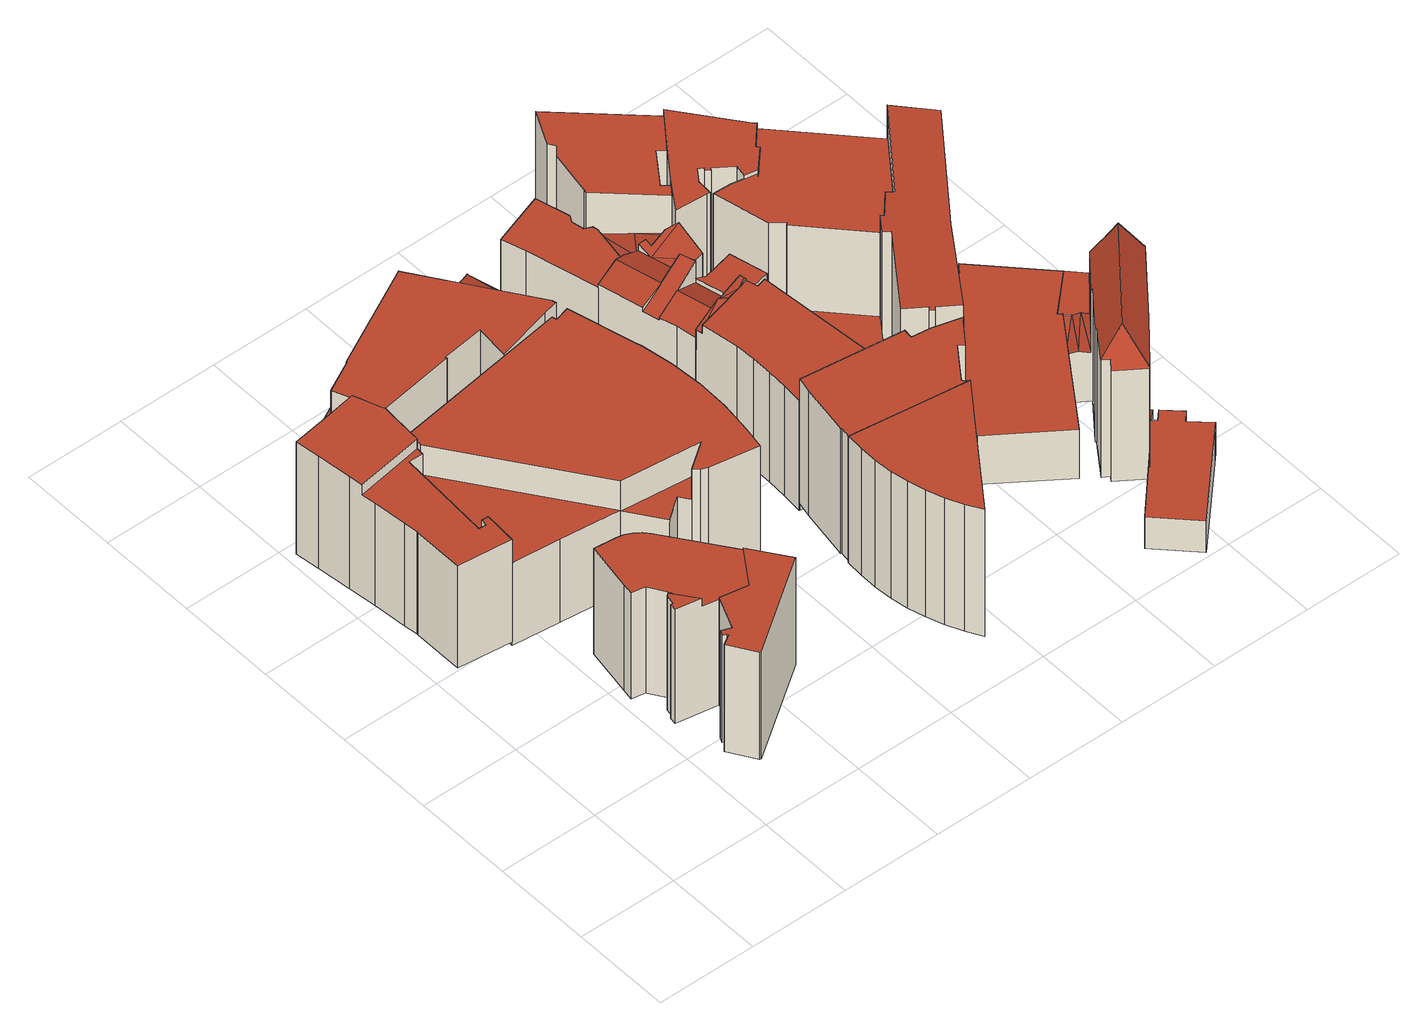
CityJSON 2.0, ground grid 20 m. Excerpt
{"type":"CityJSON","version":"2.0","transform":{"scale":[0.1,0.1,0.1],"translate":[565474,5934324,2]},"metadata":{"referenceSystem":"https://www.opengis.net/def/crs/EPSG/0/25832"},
"CityObjects":{
"building1":{"type":"Building","attributes":{"Gemeindeschluessel":"02100108","Geometrietyp2DReferenz":"3000","function":"31001_2010","roofType":"1000","measuredHeight":26.2,"storeysAboveGround":5},"address":[{"country":"Germany","locality":"Hamburg","thoroughfareNumber":"20","thoroughfareName":"Poststraße"}],"geometry":[{"type":"Solid","lod":"2","boundaries":[[[[0,1,2,3]],[[4,5,6,7]],[[5,0,3,6]],[[8,9,10,11]],[[9,12,13,10]],[[12,14,15,13]],[[14,16,17,15]],[[16,18,19,17]],[[18,20,21,19]],[[20,22,23,21]],[[22,24,25,23]],[[24,26,27,25]],[[26,28,29,27]],[[30,31,32,33]],[[34,11,10,13,15,17,19,21,23,25,27,29,7,6,3,2,33,32,35,36,37]],[[38,39,40,31,30,1,0,5,4,41,42]],[[41,4,7,29,28,43]],[[42,44,45,34,37,38]],[[38,37,36,39]],[[39,36,35,40]],[[40,35,32,31]],[[11,34,45,8]],[[42,41,43,44]],[[30,33,2,1]],[[43,28,26,24,22,20,18,16,14,12,9,8,45,44]]]],"semantics":{"surfaces":[{"type":"WallSurface"},{"type":"GroundSurface"},{"type":"RoofSurface"}],"values":[[0,0,0,0,0,0,0,0,0,0,0,0,0,0,1,2,0,0,0,0,0,0,0,0,2]]}}]},
"building2":{"type":"Building","attributes":{"Gemeindeschluessel":"02100108","Geometrietyp2DReferenz":"3000","function":"31001_2310","roofType":"1000","measuredHeight":24.99,"storeysAboveGround":8},"address":[{"country":"Germany","locality":"Hamburg","thoroughfareNumber":"35","thoroughfareName":"Poststraße"}],"geometry":[{"type":"Solid","lod":"2","boundaries":[[[[46,47,48,49]],[[47,50,51,48]],[[50,52,53,51]],[[52,54,55,53]],[[54,56,57,55]],[[56,58,59,57]],[[58,60,61,59]],[[62,63,64,65]],[[63,66,67,64]],[[49,48,51,53,55,57,59,61,68,65,64,67,69]],[[66,63,62,70,60,58,56,54,52,50,47,46,71]],[[71,69,67,66]],[[62,65,68,70]],[[46,49,69,71]],[[70,68,61,60]]]],"semantics":{"surfaces":[{"type":"WallSurface"},{"type":"GroundSurface"},{"type":"RoofSurface"}],"values":[[0,0,0,0,0,0,0,0,0,1,2,0,0,0,0]]}}]},
"building3":{"type":"Building","attributes":{"Gemeindeschluessel":"02100108","Geometrietyp2DReferenz":"3000","function":"31001_2310","roofType":"1000","measuredHeight":26.56,"storeysAboveGround":6},"address":[{"country":"Germany","locality":"Hamburg","thoroughfareNumber":"37","thoroughfareName":"Poststraße"}],"geometry":[{"type":"Solid","lod":"2","boundaries":[[[[72,73,74,75,76,77]],[[78,79,80,81]],[[79,82,83,80]],[[82,84,85,83]],[[84,86,87,85]],[[86,88,89,87]],[[88,90,91,89]],[[90,92,93,91]],[[94,78,81,95]],[[76,75,96,97]],[[75,74,98,96]],[[74,73,99,98]],[[72,77,100,101]],[[102,103,104,105]],[[103,106,107,104]],[[96,98,99,108,95,81,80,83,85,87,89,91,93,105,104,107,97]],[[107,106,100,77,76,97]],[[99,73,72,101,109,108]],[[95,108,109,94]],[[105,93,92,102]],[[92,90,88,86,84,82,79,78,94,109,101,100,106,103,102]]]],"semantics":{"surfaces":[{"type":"RoofSurface"},{"type":"WallSurface"},{"type":"GroundSurface"}],"values":[[0,1,1,1,1,1,1,1,1,1,1,1,1,1,1,2,1,1,1,1,0]]}}]},
"building4":{"type":"Building","attributes":{"Gemeindeschluessel":"02100108","Geometrietyp2DReferenz":"3000","function":"31001_2310","roofType":"1000","measuredHeight":26.26,"storeysAboveGround":8},"address":[{"country":"Germany","locality":"Hamburg","thoroughfareNumber":"18","thoroughfareName":"Poststraße"}],"geometry":[{"type":"Solid","lod":"2","boundaries":[[[[110,111,112,113]],[[112,111,114,115]],[[116,117,110,113]],[[118,119,120,121]],[[119,122,123,120]],[[124,125,126,127]],[[128,129,130,131]],[[132,133,134,135]],[[133,136,137,134]],[[136,138,139,137]],[[138,140,141,139]],[[140,142,143,141]],[[144,145,146,128]],[[147,148,149,150]],[[148,151,152,149]],[[153,154,155,156]],[[154,157,158,155]],[[121,114,111,110,117,159,160,118]],[[161,162,163,164,165,166]],[[144,157,154,153,167,168,142,140,138,136,133,132,169,159,117,116,164,163,145]],[[170,156,155,158,131,130,166,165,115,114,121,120,123,127,126,150,149,152,135,134,137,139,141,143,171]],[[128,146,162,161,129]],[[165,164,116,113,112,115]],[[158,157,144,128,131]],[[170,167,153,156]],[[171,168,167,170]],[[143,142,168,171]],[[152,151,172,169,132,135]],[[161,166,130,129]],[[150,126,125,147]],[[127,123,122,124]],[[146,145,163,162]],[[159,169,172,160]],[[172,151,148,147,125,124,122,119,118,160]]]],"semantics":{"surfaces":[{"type":"RoofSurface"},{"type":"WallSurface"},{"type":"GroundSurface"}],"values":[[0,1,1,1,1,1,1,1,1,1,1,1,1,1,1,1,1,1,1,0,2,0,1,1,1,1,1,1,1,1,1,1,1,0]]}}]},
"building5":{"type":"Building","attributes":{"Gemeindeschluessel":"02100108","Geometrietyp2DReferenz":"3000","function":"31001_2010","roofType":"1000","measuredHeight":25.51,"storeysAboveGround":6},"address":[{"country":"Germany","locality":"Hamburg","thoroughfareNumber":"19","thoroughfareName":"Gerhofstraße"}],"geometry":[{"type":"Solid","lod":"2","boundaries":[[[[173,174,175]],[[176,177,178,174,173]],[[176,173,179]],[[180,179,173,175]],[[181,182,183]],[[184,185,186,187]],[[188,189,190,191]],[[189,192,193,190]],[[194,195,196,197]],[[198,199,200,201]],[[178,177,202,203]],[[180,175,182,181]],[[204,205,206,207]],[[177,176,179,180,181,183,208,209,210,202]],[[211,193,192,212,213,214]],[[200,215,197,196,216,207,206,187,186,217,191,190,193,211,203,202,210,201]],[[204,218,195,194,219,199,198,209,208,214,213,220,185,184,205]],[[218,216,196,195]],[[211,214,174,178,203]],[[204,207,216,218]],[[198,201,210,209]],[[208,183,182,175,174,214]],[[219,215,200,199]],[[194,197,215,219]],[[191,217,221,188]],[[184,187,206,205]],[[220,213,212,222]],[[186,185,220,222,221,217]],[[212,192,189,188,221,222]]]],"semantics":{"surfaces":[{"type":"RoofSurface"},{"type":"WallSurface"},{"type":"GroundSurface"}],"values":[[0,0,0,0,0,1,1,1,1,1,1,1,1,1,1,2,0,1,1,1,1,1,1,1,1,1,1,1,0]]}}]},
"building6":{"type":"Building","attributes":{"Gemeindeschluessel":"02100108","Geometrietyp2DReferenz":"3000","function":"31001_2310","roofType":"1000","measuredHeight":29.61,"storeysAboveGround":7},"address":[{"country":"Germany","locality":"Hamburg","thoroughfareNumber":"8","thoroughfareName":"Gerhofstraße"}],"geometry":[{"type":"Solid","lod":"2","boundaries":[[[[223,224,225,226]],[[227,223,226,228]],[[229,227,228,230]],[[231,229,230,232]],[[233,231,232,234]],[[235,233,234,236]],[[237,238,235,236]],[[239,240,238,237]],[[240,239,241,242]],[[241,243,244,242]],[[243,245,246,244]],[[245,247,248,246]],[[248,247,249,250]],[[250,249,225,224]],[[236,234,232,230,228,226,225,249,247,245,243,241,239,237]],[[227,229,231,233,235,238,240,242,244,246,248,250,224,223]]]],"semantics":{"surfaces":[{"type":"WallSurface"},{"type":"GroundSurface"},{"type":"RoofSurface"}],"values":[[0,0,0,0,0,0,0,0,0,0,0,0,0,0,1,2]]}}]},
"building7":{"type":"Building","attributes":{"Gemeindeschluessel":"02100108","Geometrietyp2DReferenz":"3000","function":"31001_1120","roofType":"1000","measuredHeight":29.08,"storeysAboveGround":8},"address":[{"country":"Germany","locality":"Hamburg","thoroughfareNumber":"10","thoroughfareName":"Gerhofstraße"}],"geometry":[{"type":"Solid","lod":"2","boundaries":[[[[251,252,253,254]],[[252,255,256,253]],[[255,257,258,256]],[[257,259,260,258]],[[259,261,262,260]],[[261,263,264,262]],[[263,265,266,264]],[[265,267,268,266]],[[267,269,270,268]],[[269,271,272,270]],[[271,273,274,272]],[[273,275,276,274]],[[275,277,278,276]],[[277,279,280,278]],[[279,281,282,280]],[[281,283,284,282]],[[283,285,286,284]],[[285,287,288,286]],[[287,289,290,288]],[[289,291,292,290]],[[254,292,291,251]],[[254,253,256,258,260,262,264,266,268,270,272,274,276,278,280,282,284,286,288,290,292]],[[291,289,287,285,283,281,279,277,275,273,271,269,267,265,263,261,259,257,255,252,251]]]],"semantics":{"surfaces":[{"type":"WallSurface"},{"type":"GroundSurface"},{"type":"RoofSurface"}],"values":[[0,0,0,0,0,0,0,0,0,0,0,0,0,0,0,0,0,0,0,0,0,1,2]]}}]},
"building8":{"type":"Building","attributes":{"Gemeindeschluessel":"02100108","Geometrietyp2DReferenz":"3000","function":"31001_2310","roofType":"1000","measuredHeight":20.91,"storeysAboveGround":5},"address":[{"country":"Germany","locality":"Hamburg","thoroughfareNumber":"38","thoroughfareName":"Gerhofstraße"}],"geometry":[{"type":"Solid","lod":"2","boundaries":[[[[293,294,295,296,297]],[[298,299,300]],[[301,302,297,296]],[[303,304,305,306]],[[307,308,300,299]],[[309,310,311,312]],[[310,313,314,311]],[[295,294,315,316]],[[294,293,317,315]],[[305,318,319,312,311,314,320,316,315,317,306]],[[319,318,298,300,308,321]],[[312,319,321,309]],[[305,304,307,299,298,318]],[[317,293,297,302,303,306]],[[320,322,301,296,295,316]],[[320,314,313,322]],[[313,310,309,321,308,307,304,303,302,301,322]]]],"semantics":{"surfaces":[{"type":"RoofSurface"},{"type":"WallSurface"},{"type":"GroundSurface"}],"values":[[0,0,1,1,1,1,1,1,1,2,1,1,1,1,1,1,0]]}}]},
"building9":{"type":"Building","attributes":{"Gemeindeschluessel":"02100108","Geometrietyp2DReferenz":"3000","function":"31001_2310","roofType":"1000","measuredHeight":26,"storeysAboveGround":6},"address":[{"country":"Germany","locality":"Hamburg","thoroughfareNumber":"18","thoroughfareName":"Gerhofstraße"}],"geometry":[{"type":"Solid","lod":"2","boundaries":[[[[323,324,325]],[[326,327,328,329]],[[330,331,327,326]],[[330,326,332]],[[333,334,335,336]],[[337,338,339]],[[340,341,342,343]],[[341,344,345,342]],[[344,346,347,345]],[[346,348,349,347]],[[348,350,351,349]],[[352,353,354,329,328]],[[353,338,354]],[[354,326,329]],[[355,356,357,358]],[[332,326,355]],[[336,359,360]],[[361,362,360]],[[363,364,365,366]],[[364,367,368,365]],[[367,369,370,368]],[[371,372,373,374]],[[372,375,376,373]],[[324,323,352,328,327,331,377,378]],[[365,368,370,343,342,345,347,349,351,378,377,358,357,379,374,373,376,380,381,366]],[[351,350,337,339,325,324,378]],[[377,331,330,332,355,358]],[[374,379,334,333,371]],[[366,381,382,363]],[[381,380,383,382]],[[376,375,362,361,383,380]],[[357,356,384,335,334,379]],[[370,369,385,386,340,343]],[[385,359,336,335,384,386]],[[383,361,360,359,385,369,367,364,363,382]],[[333,336,360,362,375,372,371]],[[384,356,355,326,354,338,337,350,348,346,344,341,340,386]],[[338,353,352,323,325,339]]]],"semantics":{"surfaces":[{"type":"RoofSurface"},{"type":"WallSurface"},{"type":"GroundSurface"}],"values":[[0,0,0,0,0,1,1,1,1,1,1,1,1,1,1,1,1,1,1,1,1,1,1,1,2,1,1,1,1,1,1,1,1,1,0,0,0,0]]}}]},
"building10":{"type":"Building","attributes":{"Gemeindeschluessel":"02100108","Geometrietyp2DReferenz":"3000","function":"31001_2010","roofType":"3100","measuredHeight":26.58,"storeysAboveGround":6},"address":[{"country":"Germany","locality":"Hamburg","thoroughfareNumber":"34","thoroughfareName":"Gerhofstraße"}],"geometry":[{"type":"Solid","lod":"2","boundaries":[[[[387,388,389,390,391]],[[392,393,394,395,396,387,397,398]],[[399,400,401,402,403]],[[404,405,406,407,408,409,389,388]],[[410,411,393,401,400]],[[412,413,414,415,416,417,407]],[[418,419,412,407,420]],[[421,420,407,422]],[[423,424,425,426,427,428,429]],[[430,431,432,433,434,435,436]],[[391,397,387]],[[394,393,411]],[[399,403,437,438]],[[406,422,407]],[[416,415,439,440]],[[415,414,441,439]],[[414,413,442,441]],[[417,408,407]],[[419,418,436,435]],[[426,425,443,444]],[[424,423,445,446]],[[429,428,411,410]],[[431,447,432]],[[448,433,432]],[[446,445,449,450,438,437,451,452,453,454,455,456,440,439,441,442,457,458,459,460,461,462,463],[464,465,466,467,468,469,470,471,472,473,474,475,476]],[[451,437,403,402,398,397,391,390,453,452]],[[411,472,471,470,405,404,395,394]],[[450,449,445,423,429,410,400,399,438]],[[419,435,434,459,458,457,442,413,412]],[[467,466,465,430,436,418,420,421,468]],[[448,477,478,462,461,460,459,434,433]],[[476,475,479,480,447,431,430,465,464]],[[463,462,478,443,425,424,446]],[[426,444,479,475,474,473,427]],[[473,472,411,428,427]],[[469,468,421,422,406,405,470]],[[417,416,440,456,455,409,408]],[[401,393,392,398,402]],[[395,404,388,387,396]],[[389,409,455,454,453,390]],[[479,444,443,478,477,448,432,447,480]]]],"semantics":{"surfaces":[{"type":"RoofSurface"},{"type":"WallSurface"},{"type":"GroundSurface"}],"values":[[0,0,0,0,0,0,0,0,0,0,1,1,1,1,1,1,1,1,1,1,1,1,1,1,2,1,1,1,1,1,1,1,1,1,1,1,1,1,1,1,0]]}}]},
"building11":{"type":"Building","attributes":{"Gemeindeschluessel":"02100108","Geometrietyp2DReferenz":"3000","function":"31001_2310","roofType":"1000","measuredHeight":24.84,"storeysAboveGround":6},"address":[{"country":"Germany","locality":"Hamburg","thoroughfareNumber":"44","thoroughfareName":"Jungfernstieg"}],"geometry":[{"type":"Solid","lod":"2","boundaries":[[[[481,482,483,484,485,486,487,488,489,490,491,492]],[[493,494,495]],[[496,497,498,499,493,495]],[[500,496,495,501]],[[502,503,504,505]],[[505,504,506]],[[507,508,496,500]],[[509,510,503,511,512,513]],[[499,498,514,515]],[[485,484,516,517]],[[484,483,518,516]],[[483,482,519,518]],[[482,481,520,519]],[[504,503,510]],[[492,491,521,522]],[[491,490,523,521]],[[490,489,524,523]],[[489,488,525,524]],[[513,512,526,527]],[[501,495,494,528,529]],[[529,528,515,514,527,526,517,516,518,519,520,522,521,523,524,525,530]],[[525,488,487,502,505,506,508,507,530]],[[511,503,502,487,486]],[[522,520,481,492]],[[526,512,511,486,485,517]],[[530,507,500,501,529]],[[508,506,504,510,509,497,496]],[[514,498,497,509,513,527]],[[528,494,493,499,515]]]],"semantics":{"surfaces":[{"type":"RoofSurface"},{"type":"WallSurface"},{"type":"GroundSurface"}],"values":[[0,0,0,0,0,0,0,0,1,1,1,1,1,1,1,1,1,1,1,1,2,1,1,1,1,1,1,1,1]]}}]},
"building12":{"type":"Building","attributes":{"Gemeindeschluessel":"02100108","Geometrietyp2DReferenz":"3000","function":"31001_2080","roofType":"1000","measuredHeight":7.45,"storeysAboveGround":1},"address":[{"country":"Germany","locality":"Hamburg","thoroughfareName":"Jungfernstieg"}],"geometry":[{"type":"Solid","lod":"2","boundaries":[[[[531,532,533,534]],[[532,535,536,533]],[[535,537,538,536]],[[537,539,540,538]],[[539,541,542,540]],[[541,543,544,542]],[[543,545,546,544]],[[547,531,534,548]],[[549,550,551,552]],[[549,553,554,545,543,541,539,537,535,532,531,547,550]],[[534,533,536,538,540,542,544,546,555,556,552,551,548]],[[551,550,547,548]],[[556,553,549,552]],[[555,554,553,556]],[[546,545,554,555]]]],"semantics":{"surfaces":[{"type":"WallSurface"},{"type":"RoofSurface"},{"type":"GroundSurface"}],"values":[[0,0,0,0,0,0,0,0,0,1,2,0,0,0,0]]}}]},
"building13":{"type":"Building","attributes":{"Gemeindeschluessel":"02100108","Geometrietyp2DReferenz":"3000","function":"31001_2310","roofType":"1000","measuredHeight":26.3,"storeysAboveGround":6},"address":[{"country":"Germany","locality":"Hamburg","thoroughfareNumber":"43","thoroughfareName":"Jungfernstieg"}],"geometry":[{"type":"Solid","lod":"2","boundaries":[[[[557,558,559,560]],[[558,561,562,559]],[[561,563,564,562]],[[565,566,567,568]],[[569,570,571,572]],[[570,573,574,571]],[[575,576,577,578]],[[576,579,580,577]],[[579,581,582,580]],[[581,583,584,582]],[[583,585,586,584]],[[585,587,588,586]],[[587,589,590,588]],[[589,591,592,590]],[[591,589,587,585,583,581,579,576,575,573,570,569,566,565,563,561,558,557,593]],[[577,580,582,584,586,588,590,592,594,560,559,562,564,568,567,572,571,574,578]],[[574,573,575,578]],[[592,591,593,594]],[[567,566,569,572]],[[594,593,557,560]],[[564,563,565,568]]]],"semantics":{"surfaces":[{"type":"WallSurface"},{"type":"RoofSurface"},{"type":"GroundSurface"}],"values":[[0,0,0,0,0,0,0,0,0,0,0,0,0,0,1,2,0,0,0,0,0]]}}]},
"building14":{"type":"Building","attributes":{"Gemeindeschluessel":"02100108","Geometrietyp2DReferenz":"3000","function":"31001_2090","roofType":"1000","measuredHeight":11.3,"storeysAboveGround":2},"address":[{"country":"Germany","locality":"Hamburg","thoroughfareName":"Jungfernstieg"}],"geometry":[{"type":"Solid","lod":"2","boundaries":[[[[595,596,597,598]],[[596,599,600,597]],[[599,601,602,600]],[[601,603,604,602]],[[603,605,606,604]],[[605,607,608,606]],[[607,609,610,608]],[[609,611,612,610]],[[611,613,614,612]],[[613,615,616,614]],[[615,617,618,616]],[[617,619,620,618]],[[621,622,623,624]],[[625,621,624,626]],[[619,625,626,620]],[[598,623,622,595]],[[598,597,600,602,604,606,608,610,612,614,616,618,620,626,624,623]],[[622,621,625,619,617,615,613,611,609,607,605,603,601,599,596,595]]]],"semantics":{"surfaces":[{"type":"WallSurface"},{"type":"GroundSurface"},{"type":"RoofSurface"}],"values":[[0,0,0,0,0,0,0,0,0,0,0,0,0,0,0,0,1,2]]}}]},
"building15":{"type":"Building","attributes":{"Gemeindeschluessel":"02100108","Geometrietyp2DReferenz":"3000","function":"31001_2310","roofType":"1000","measuredHeight":26.09,"storeysAboveGround":7},"address":[{"country":"Germany","locality":"Hamburg","thoroughfareNumber":"42","thoroughfareName":"Jungfernstieg"}],"geometry":[{"type":"Solid","lod":"2","boundaries":[[[[627,628,629,630]],[[631,632,633,634]],[[632,635,636,633]],[[635,637,638,636]],[[639,640,641,642]],[[640,643,644,641]],[[645,646,647,648]],[[646,649,650,647]],[[651,652,653,654]],[[652,655,656,653]],[[657,658,634,633,636,638,630,629,654,653,656,659,642,641,644,648,647,650,660]],[[627,661,662,649,646,645,643,640,639,663,655,652,651,628]],[[664,665,666,667,637,635,632,631,668]],[[645,648,644,643]],[[668,658,657,664]],[[650,649,662,666,665,660]],[[631,634,658,668]],[[664,657,660,665]],[[651,654,629,628]],[[638,637,667,661,627,630]],[[666,662,661,667]],[[639,642,659,663]],[[663,659,656,655]]]],"semantics":{"surfaces":[{"type":"WallSurface"},{"type":"GroundSurface"},{"type":"RoofSurface"}],"values":[[0,0,0,0,0,0,0,0,0,0,1,2,2,0,0,0,0,0,0,0,0,0,0]]}}]},
"building16":{"type":"Building","attributes":{"Gemeindeschluessel":"02100108","Geometrietyp2DReferenz":"3000","function":"31001_2310","roofType":"1000","measuredHeight":31.51,"storeysAboveGround":7},"address":[{"country":"Germany","locality":"Hamburg","thoroughfareNumber":"40","thoroughfareName":"Jungfernstieg"}],"geometry":[{"type":"Solid","lod":"2","boundaries":[[[[669,670,671,672]],[[673,674,675,676]],[[677,678,679,680]],[[681,678,677,682]],[[675,683,684,676]],[[683,670,669,684]],[[685,686,687,688]],[[686,689,690,687]],[[689,691,692,690]],[[691,693,694,692]],[[693,695,696,694]],[[695,681,682,696]],[[679,674,673,680]],[[671,697,698,672]],[[697,671,670,683,675,674,679,678,681,695,693,691,689,686,685,699]],[[687,690,692,694,696,682,677,680,673,676,684,669,672,698,700,688]],[[700,699,685,688]],[[698,697,699,700]]]],"semantics":{"surfaces":[{"type":"WallSurface"},{"type":"RoofSurface"},{"type":"GroundSurface"}],"values":[[0,0,0,0,0,0,0,0,0,0,0,0,0,0,1,2,0,0]]}}]},
"building17":{"type":"Building","attributes":{"Gemeindeschluessel":"02100108","Geometrietyp2DReferenz":"3000","function":"31001_2010","roofType":"3100","measuredHeight":32.13,"storeysAboveGround":7},"address":[{"country":"Germany","locality":"Hamburg","thoroughfareName":"Jungfernstieg"}],"geometry":[{"type":"Solid","lod":"2","boundaries":[[[[701,702,703,704,705,706,707]],[[708,709,710,711]],[[712,713,714]],[[715,709,708]],[[716,717,718,719]],[[702,701,720,721]],[[701,707,722,720]],[[707,706,723,722]],[[724,725,726,727]],[[714,728,729,718]],[[729,730,719,718]],[[619,617,731,732]],[[733,734,718,717]],[[734,735,718]],[[735,734,733,615,617,619,736,737]],[[738,728,714,713,711,710,739,740]],[[615,733,717,716,741,742]],[[743,721,720,722,723,727,726,740,739,732,731,742,741,744,745,746]],[[739,710,709,715,736,619,732]],[[736,715,708,737]],[[731,617,615,742]],[[744,747,748,749,745]],[[741,716,719,730,747,744]],[[737,712,735]],[[743,746,750,751]],[[746,745,749,750]],[[740,726,725,738]],[[743,751,703,702,721]],[[723,706,705,724,727]],[[735,712,714,718]],[[712,737,708,711,713]],[[703,751,750,749,748,704]],[[748,747,730,729,728,738,725,724,705,704]]]],"semantics":{"surfaces":[{"type":"RoofSurface"},{"type":"WallSurface"},{"type":"GroundSurface"}],"values":[[0,0,0,0,0,1,1,1,1,1,1,1,1,1,0,1,1,2,1,1,1,1,1,1,1,1,1,1,1,0,0,0,0]]}}]}
},
"vertices":[
[3,960,295],[95,974,295],[95,974,33],[3,960,33],[17,842,295],[9,910,295],[9,910,33],[17,842,33],[129,821,272],[116,629,272],[116,629,33],[129,821,33],[131,628,272],[131,628,33],[132,641,272],[132,641,33],[146,640,272],[146,640,33],[141,574,272],[141,574,33],[34,586,272],[34,586,33],[34,686,272],[34,686,33],[34,689,272],[34,689,33],[31,717,272],[31,717,33],[24,784,272],[24,784,33],[143,982,295],[145,976,295],[145,976,33],[143,982,33],[158,820,33],[163,927,33],[165,924,33],[163,899,33],[163,899,295],[165,924,295],[163,927,295],[20,814,295],[159,836,295],[20,814,272],[159,836,272],[158,820,272],
[247,161,274],[267,173,274],[267,173,24],[247,161,24],[266,176,274],[266,176,24],[258,179,274],[258,179,24],[263,190,274],[263,190,24],[283,182,274],[283,182,24],[284,185,274],[284,185,24],[312,249,274],[312,249,24],[417,311,274],[468,238,274],[468,238,24],[417,311,24],[282,108,274],[282,108,24],[368,239,24],[280,109,24],[368,239,274],[280,109,274],
[245,300,289],[239,296,289],[236,277,289],[231,277,289],[229,264,289],[279,255,289],[211,354,270],[215,376,270],[215,376,23],[211,354,23],[231,473,270],[231,473,23],[276,468,270],[276,468,23],[291,465,270],[291,465,23],[304,458,270],[304,458,23],[316,449,270],[316,449,23],[326,438,270],[326,438,23],[238,349,270],[238,349,23],[231,277,23],[229,264,23],[236,277,23],[239,296,23],[279,255,270],[245,300,270],[417,311,270],[368,239,270],[368,239,23],[417,311,23],[312,249,270],[312,249,23],[262,311,23],[262,311,270],
[159,827,218],[141,574,218],[236,564,218],[355,551,218],[141,574,24],[236,564,24],[355,551,287],[159,827,287],[163,899,116],[165,924,116],[165,924,24],[163,899,24],[163,927,116],[163,927,24],[323,952,116],[322,955,116],[322,955,24],[323,952,24],[462,495,216],[448,515,216],[448,515,24],[462,495,24],[518,903,287],[548,911,287],[548,911,24],[518,903,24],[581,779,287],[581,779,24],[585,766,287],[585,766,24],[596,702,287],[596,702,24],[601,637,287],[601,637,24],[462,495,287],[515,533,287],[515,533,216],[407,966,116],[400,897,116],[400,897,24],[407,966,24],[512,926,116],[512,926,24],[583,463,287],[486,480,287],[486,480,24],[583,463,24],[473,485,287],[473,485,24],[161,859,287],[161,859,116],[404,483,216],[356,550,216],[356,550,287],[356,551,287],[356,551,24],[404,483,24],[591,508,287],[599,572,287],[516,912,287],[591,508,24],[599,572,24],[516,912,116],
[496,1039,269],[440,1089,249],[515,979,249],[499,1105,249],[499,1107,249],[484,1102,249],[530,983,249],[531,981,249],[531,981,165],[515,979,165],[541,941,165],[129,1019,287],[192,1052,287],[192,1052,31],[129,1019,31],[304,1170,104],[315,1149,104],[315,1149,31],[304,1170,31],[377,1182,104],[377,1182,31],[322,955,287],[323,952,287],[323,952,31],[322,955,31],[512,926,287],[400,897,287],[400,897,31],[512,926,31],[499,1107,31],[484,1102,31],[145,976,287],[143,982,287],[143,982,31],[145,976,31],[541,941,287],[543,933,287],[543,933,31],[440,1089,31],[393,1157,104],[393,1157,287],[440,1089,287],[407,966,31],[163,927,31],[167,1100,31],[163,927,287],[407,966,287],[191,1053,287],[167,1100,104],[191,1053,104],
[688,255,318],[685,291,318],[685,291,22],[688,255,22],[694,220,318],[694,220,22],[703,185,318],[703,185,22],[715,151,318],[715,151,22],[730,118,318],[730,118,22],[748,87,318],[748,87,22],[862,245,22],[862,245,318],[925,331,22],[925,331,318],[923,331,22],[923,331,318],[841,342,22],[841,342,318],[690,362,22],[690,362,318],[688,363,22],[688,363,318],[685,327,22],[685,327,318],
[694,386,314],[691,386,314],[691,386,23],[694,386,23],[709,487,314],[709,487,23],[715,518,314],[715,518,23],[900,494,314],[900,494,23],[919,492,314],[919,492,23],[920,492,314],[920,492,23],[918,473,314],[918,473,23],[956,468,314],[956,468,23],[1014,452,314],[1014,452,23],[1005,443,314],[1005,443,23],[996,431,314],[996,431,23],[974,401,314],[974,401,23],[963,409,314],[963,409,23],[916,344,314],[916,344,23],[920,337,314],[920,337,23],[922,337,314],[922,337,23],[923,333,314],[923,333,23],[923,331,314],[923,331,23],[841,342,314],[841,342,23],[690,362,314],[690,362,23],
[733,1120,80],[757,1123,80],[773,1205,80],[715,1187,80],[732,1120,80],[748,1074,80],[744,1076,80],[746,1066,80],[715,1187,223],[732,1120,223],[725,1107,223],[730,1082,223],[730,1082,14],[725,1107,14],[744,1076,223],[746,1066,223],[659,963,223],[624,1104,223],[624,1104,14],[659,963,14],[610,1152,223],[610,1152,14],[757,1123,14],[773,1205,14],[733,1120,14],[748,1074,14],[731,981,14],[706,1184,14],[731,981,223],[706,1184,223],
[764,784,263],[706,770,243],[707,759,243],[808,781,263],[768,785,260],[767,785,260],[781,775,260],[829,793,266],[827,800,267],[830,787,266],[924,787,68],[879,776,79],[855,770,85],[860,719,85],[708,756,263],[781,774,263],[708,756,243],[715,518,263],[714,518,263],[714,518,7],[715,518,7],[718,559,263],[718,559,7],[721,600,263],[721,600,7],[721,641,263],[721,641,7],[719,681,263],[719,681,7],[767,785,264],[781,775,264],[781,775,263],[830,787,263],[836,765,263],[836,765,7],[830,787,7],[860,719,72],[916,679,72],[966,644,72],[966,644,61],[925,529,72],[939,519,72],[939,519,7],[925,529,7],[919,492,72],[919,492,7],[900,494,72],[900,494,7],[955,795,61],[959,741,61],[959,741,7],[955,795,7],[965,656,61],[965,656,7],[827,800,7],[706,770,7],[879,776,7],[966,643,7],[993,624,7],[993,624,72],[966,643,72],[855,770,263],[879,497,72],[879,497,263],
[728,885,245],[730,886,246],[709,976,246],[659,963,230],[681,875,230],[738,855,247],[739,855,247],[788,867,274],[780,897,273],[730,886,247],[681,875,220],[689,843,220],[706,770,224],[755,782,248],[738,855,248],[689,843,225],[698,808,225],[780,897,230],[780,898,230],[780,899,230],[767,954,230],[761,979,230],[731,981,239],[805,795,224],[788,867,224],[842,974,246],[837,975,246],[816,976,246],[778,967,239],[776,979,246],[761,979,246],[854,926,203],[843,974,246],[839,923,201],[788,911,201],[780,899,194],[827,800,234],[830,787,234],[885,799,234],[867,873,234],[805,859,234],[788,867,234],[805,795,234],[855,927,69],[858,915,70],[887,922,66],[912,928,63],[902,971,63],[843,974,70],[854,926,70],[698,808,8],[706,770,8],[778,967,8],[776,979,8],[816,976,8],[837,975,8],[885,799,66],[867,873,66],[827,800,8],[830,787,8],[858,915,66],[912,928,66],[805,795,8],[755,782,8],[689,843,8],[681,875,8],[659,963,8],[709,976,8],[731,981,8],[761,979,8],[842,974,8],[843,974,8],[902,971,8],[912,928,8],[919,899,8],[940,812,8],[885,799,8],[858,915,8],[855,927,8],[854,926,8],[839,923,8],[788,911,8],[780,899,8],[780,898,8],[780,897,8],[788,867,8],[805,859,8],[867,873,8],[868,873,8],[865,886,8],[919,899,66],[940,812,66],[868,873,66],[865,886,66],
[821,1311,261],[787,1241,261],[796,1228,261],[781,1210,261],[764,1122,261],[763,1115,261],[866,1018,261],[879,1036,261],[866,1048,261],[912,1113,261],[927,1103,261],[975,1166,261],[746,1062,215],[731,981,219],[757,980,219],[791,1026,215],[785,1031,215],[784,1031,215],[746,1063,215],[836,975,219],[816,976,219],[866,1018,88],[818,1063,88],[791,1026,92],[866,1017,88],[842,983,92],[837,975,219],[842,983,215],[785,1031,88],[791,1026,88],[763,1115,88],[762,1109,88],[814,1066,88],[784,1031,13],[746,1063,13],[781,1210,13],[764,1122,13],[796,1228,13],[787,1241,13],[821,1311,13],[927,1103,13],[975,1166,13],[912,1113,13],[866,1048,13],[879,1036,13],[762,1109,13],[814,1066,13],[731,981,13],[816,976,13],[837,975,13],
[1085,77,88],[1192,189,88],[1192,189,14],[1085,77,14],[1199,197,88],[1199,197,14],[1252,261,88],[1252,261,14],[1256,257,88],[1256,257,14],[1239,240,88],[1239,240,14],[1247,233,88],[1247,233,14],[1263,250,88],[1263,250,14],[1156,4,88],[1156,4,14],[1316,167,88],[1300,151,88],[1300,151,14],[1316,167,14],[1280,201,88],[1296,219,88],[1296,219,14],[1280,201,14],
[910,1001,277],[908,970,277],[908,970,14],[910,1001,14],[902,971,277],[902,971,14],[837,975,277],[837,975,14],[879,1036,277],[927,1103,277],[927,1103,14],[879,1036,14],[975,1166,277],[1066,1047,277],[1066,1047,14],[975,1166,14],[1071,1042,277],[1071,1042,14],[1034,1002,277],[1039,997,277],[1039,997,14],[1034,1002,14],[1002,958,277],[1002,958,14],[976,963,277],[976,963,14],[980,987,277],[980,987,14],[945,1012,277],[945,1012,14],[943,1009,277],[943,1009,14],[934,1015,277],[934,1015,14],[937,1019,277],[937,1019,14],[927,1025,277],[927,1025,14],
[974,401,135],[996,431,135],[996,431,21],[974,401,21],[1005,443,135],[1005,443,21],[1006,442,135],[1006,442,21],[1015,452,135],[1015,452,21],[1045,489,135],[1045,489,21],[1138,630,135],[1138,630,21],[1176,680,135],[1176,680,21],[1191,669,135],[1191,669,21],[1203,686,135],[1203,686,21],[1323,561,135],[1323,561,21],[1251,492,135],[1251,492,21],[1258,487,135],[1258,487,21],[967,363,135],[954,373,135],[954,373,21],[967,363,21],[1104,265,135],[1104,265,21],
[963,840,270],[940,859,270],[940,859,9],[963,840,9],[965,656,74],[959,741,74],[959,741,9],[965,656,9],[955,795,74],[955,795,9],[948,823,74],[948,823,9],[1039,997,270],[1034,1002,270],[1034,1002,9],[1039,997,9],[1067,1038,270],[1067,1038,9],[1215,880,270],[1111,741,270],[1111,741,9],[1215,880,9],[1099,750,270],[1099,750,9],[914,970,270],[952,968,270],[952,968,9],[914,970,9],[976,963,270],[976,963,9],[1061,718,9],[999,632,9],[1002,958,9],[1066,714,9],[959,836,270],[1069,718,270],[1002,958,270],[1061,718,74],[1066,714,74],[1069,718,74],[959,836,74],[999,632,74],
[1111,741,28],[1111,741,322],[1215,880,342],[1215,880,28],[1061,718,28],[1061,718,316],[1066,714,316],[1066,714,28],[1054,681,28],[1054,681,312],[1041,690,312],[1041,690,28],[961,549,293],[961,549,28],[1099,750,322],[1099,750,28],[1138,630,313],[1045,489,293],[1045,489,28],[1138,630,28],[1007,516,293],[1007,516,28],[1003,511,292],[1003,511,28],[995,517,292],[995,517,28],[999,522,293],[999,522,28],[1218,885,343],[1218,885,28],[1279,820,341],[1279,820,28],
[1140,226,279],[1192,189,279],[1193,190,281],[1185,251,341],[1134,245,294],[1134,244,294],[1147,235,294],[1268,476,133],[1216,426,133],[1205,410,134],[1219,401,138],[1280,467,139],[1219,400,139],[1236,389,133],[1256,484,133],[1359,523,133],[1352,531,133],[1293,459,133],[1309,448,133],[1140,226,20],[1192,189,20],[1147,235,20],[1134,244,20],[1180,309,288],[1181,314,284],[1181,314,20],[1180,309,20],[1236,389,278],[1293,459,278],[1309,448,304],[1251,492,20],[1258,487,20],[1352,531,135],[1293,459,135],[1289,461,135],[1256,484,135],[1272,473,135],[1238,387,282],[1205,410,20],[1238,387,20],[1359,523,20],[1323,561,20],[1199,197,20],[1308,447,20],[1368,407,20],[1266,278,20],[1308,447,304],[1331,432,341],[1368,407,281],[1266,278,279],[1199,197,280]
]}
